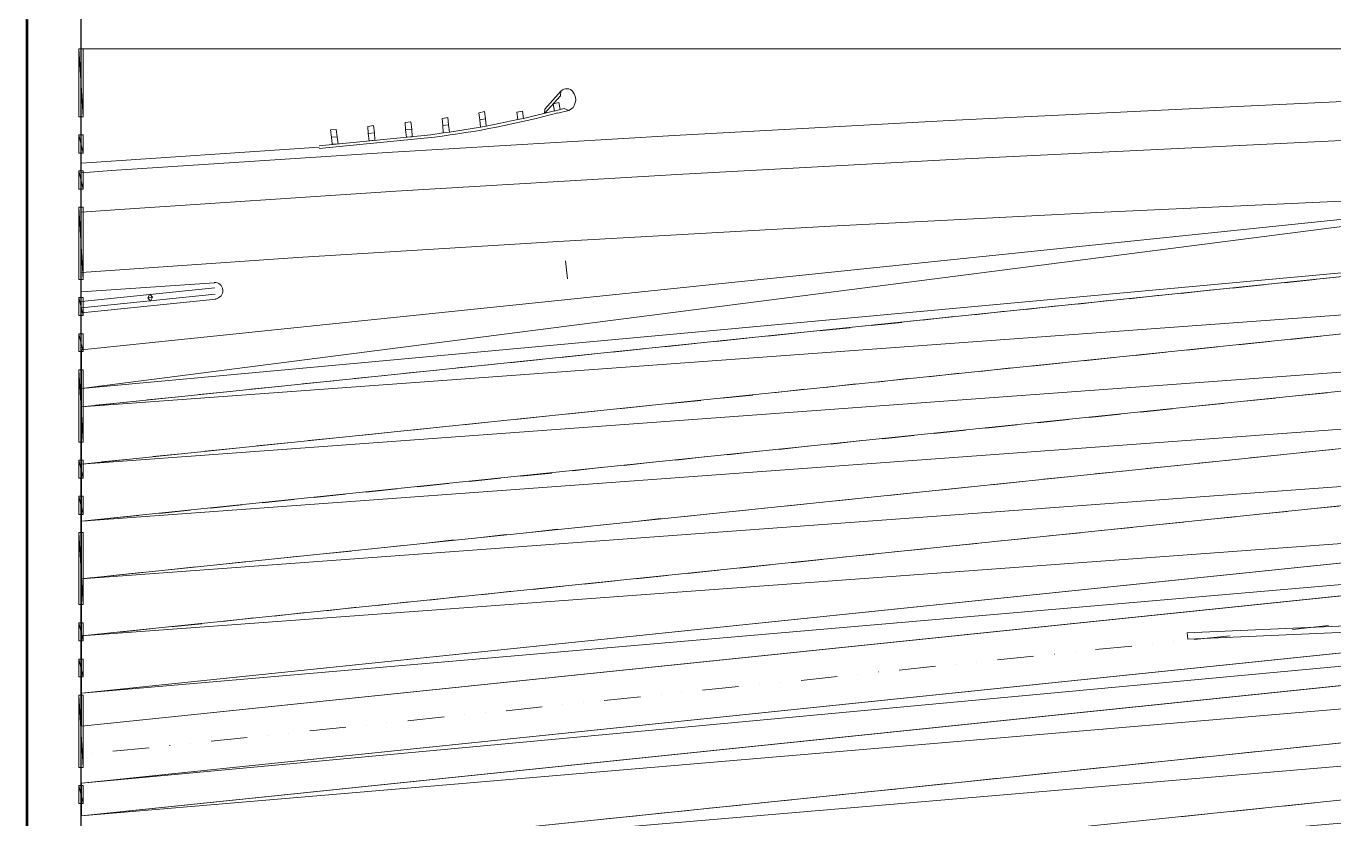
# Model space of a CAD drawing. Header units: inches. Extents: x -0.6 to 32.5, y 0.8 to 22.6.
# Drawn here: x 0.64 to 6.37, y 12.55 to 16.02 of the extents above; entities that cross this region are included whole.
import ezdxf

# ---------------------------------------------------------------- set-up
doc = ezdxf.new("R2010")
doc.units = ezdxf.units.IN
doc.header["$MEASUREMENT"] = 0
doc.layers.add('PDF_Geometry', color=7, linetype='Continuous', true_color=0xa5a5a5)

msp = doc.modelspace()

# ---------------------------------------------------------------- linework, layer by layer
at = {"layer": 'PDF_Geometry', "color": 7, "lineweight": 0}
for points in [[(0.6506, 22.5839), (0.6439, 22.5905), (0.6506, 0.7872), (0.6506, 22.5839)], [(0.6439, 22.5905), (0.6506, 0.7872), (0.6439, 0.7789), (0.6439, 22.5905)], [(27.7256, 9.3289), (27.7256, 15.9222), (0.8839, 15.9222), (0.8839, 9.3289), (27.7256, 9.3289)]]:
    msp.add_lwpolyline(points, dxfattribs=at)
at = {"layer": 'PDF_Geometry', "color": 7, "lineweight": 25}
msp.add_lwpolyline([(27.7256, 1.0256), (27.7256, 22.3439), (0.8839, 22.3439), (0.8839, 1.0256), (27.7256, 1.0256)], dxfattribs=at)
at = {"layer": 'PDF_Geometry', "color": 5, "lineweight": 0}
for points in [[(0.8939, 15.9222), (0.8739, 15.9222), (0.8939, 15.6239), (0.8939, 15.9222)], [(0.8739, 15.9222), (0.8939, 15.6239), (0.8739, 15.6239), (0.8739, 15.9222)], [(0.8939, 15.5456), (0.8739, 15.5456), (0.8939, 15.4655), (0.8939, 15.5456)], [(0.8739, 15.5456), (0.8939, 15.4655), (0.8739, 15.4655), (0.8739, 15.5456)], [(0.8939, 15.3872), (0.8739, 15.3872), (0.8939, 15.3072), (0.8939, 15.3872)], [(0.8739, 15.3872), (0.8939, 15.3072), (0.8739, 15.3072), (0.8739, 15.3872)], [(0.8939, 15.2289), (0.8739, 15.2289), (0.8939, 14.9122), (0.8939, 15.2289)], [(0.8739, 15.2289), (0.8939, 14.9122), (0.8739, 14.9122), (0.8739, 15.2289)], [(0.8939, 14.8322), (0.8739, 14.8322), (0.8939, 14.7539), (0.8939, 14.8322)], [(0.8739, 14.8322), (0.8939, 14.7539), (0.8739, 14.7539), (0.8739, 14.8322)], [(0.8939, 14.6739), (0.8739, 14.6739), (0.8939, 14.5955), (0.8939, 14.6739)], [(0.8739, 14.6739), (0.8939, 14.5955), (0.8739, 14.5955), (0.8739, 14.6739)], [(0.8939, 14.5156), (0.8739, 14.5156), (0.8939, 14.1989), (0.8939, 14.5156)], [(0.8739, 14.5156), (0.8939, 14.1989), (0.8739, 14.1989), (0.8739, 14.5156)], [(0.8939, 14.1206), (0.8739, 14.1206), (0.8939, 14.0406), (0.8939, 14.1206)], [(0.8739, 14.1206), (0.8939, 14.0406), (0.8739, 14.0406), (0.8739, 14.1206)], [(0.8939, 13.9622), (0.8739, 13.9622), (0.8939, 13.8822), (0.8939, 13.9622)], [(0.8739, 13.9622), (0.8939, 13.8822), (0.8739, 13.8822), (0.8739, 13.9622)], [(0.8939, 13.8039), (0.8739, 13.8039), (0.8939, 13.4872), (0.8939, 13.8039)], [(0.8739, 13.8039), (0.8939, 13.4872), (0.8739, 13.4872), (0.8739, 13.8039)], [(0.8939, 13.4072), (0.8739, 13.4072), (0.8939, 13.3289), (0.8939, 13.4072)], [(0.8739, 13.4072), (0.8939, 13.3289), (0.8739, 13.3289), (0.8739, 13.4072)], [(0.8939, 13.2489), (0.8739, 13.2489), (0.8939, 13.1706), (0.8939, 13.2489)], [(0.8739, 13.2489), (0.8939, 13.1706), (0.8739, 13.1706), (0.8739, 13.2489)], [(0.8939, 13.0905), (0.8739, 13.0905), (0.8939, 12.7739), (0.8939, 13.0905)], [(0.8739, 13.0905), (0.8939, 12.7739), (0.8739, 12.7739), (0.8739, 13.0905)], [(0.8939, 12.6956), (0.8739, 12.6956), (0.8939, 12.6156), (0.8939, 12.6956)], [(0.8739, 12.6956), (0.8939, 12.6156), (0.8739, 12.6156), (0.8739, 12.6956)]]:
    msp.add_lwpolyline(points, dxfattribs=at)
at = {"layer": 'PDF_Geometry', "lineweight": 0}
for points in [[(0.8856, 13.0989), (27.7239, 15.8739)], [(5.9472, 15.6689), (6.5656, 15.6989), (7.1839, 15.7356), (7.8022, 15.7772), (8.4206, 15.8239), (9.0389, 15.8772)], [(5.9589, 15.4989), (6.6422, 15.5322), (7.3256, 15.5739), (8.0089, 15.6206), (8.6906, 15.6756), (9.3722, 15.7356), (10.0539, 15.8022)], [(0.8856, 12.9556), (27.7239, 15.7306)], [(2.9139, 15.6389), (2.9839, 15.7156)], [(2.9156, 15.6572), (2.9856, 15.7372)], [(2.9856, 15.7372), (2.9839, 15.7155)], [(3.0206, 15.6522), (3.0272, 15.6556), (3.0339, 15.6606), (3.0389, 15.6656), (3.0439, 15.6739), (3.0472, 15.6822), (3.0489, 15.6906), (3.0506, 15.6989), (3.0489, 15.7089), (3.0472, 15.7172), (3.0439, 15.7256), (3.0389, 15.7322), (3.0339, 15.7389), (3.0272, 15.7439), (3.0206, 15.7472), (3.0122, 15.7472), (3.0056, 15.7472), (2.9989, 15.7456), (2.9922, 15.7422), (2.9856, 15.7372)], [(5.9472, 15.6689), (4.7139, 15.6089), (3.4822, 15.5422), (2.2489, 15.4689), (1.0172, 15.3889), (0.8856, 15.3789)], [(2.6306, 15.6106), (2.6556, 15.6156), (2.6505, 15.6472), (2.6256, 15.6422), (2.6306, 15.6106)], [(2.7972, 15.6122), (2.8222, 15.6172), (2.8172, 15.6489), (2.7922, 15.6439), (2.7972, 15.6122)], [(2.8222, 15.6172), (2.9572, 15.6505)], [(2.9139, 15.6389), (2.9156, 15.6572)], [(2.9572, 15.6489), (2.9822, 15.6556), (2.9772, 15.6872), (2.9522, 15.6806), (2.9572, 15.6489)], [(2.9722, 15.6706), (2.9722, 15.6706)], [(2.9722, 15.6406), (3.0206, 15.6522)], [(2.9822, 15.6556), (3.0006, 15.6605)], [(3.0206, 15.6522), (3.0006, 15.6606)], [(2.1422, 15.5506), (2.1689, 15.5539), (2.1656, 15.5856), (2.1406, 15.5822), (2.1422, 15.5506)], [(2.3056, 15.5672), (2.3322, 15.5706), (2.3289, 15.6022), (2.3039, 15.5989), (2.3056, 15.5672)], [(2.4689, 15.5856), (2.4939, 15.5889), (2.4906, 15.6206), (2.4656, 15.6172), (2.4689, 15.5856)], [(2.4706, 15.5539), (2.4972, 15.5572), (2.4939, 15.5889), (2.4689, 15.5856), (2.4706, 15.5539)], [(2.4972, 15.5572), (2.6339, 15.5789)], [(2.6339, 15.5789), (2.6589, 15.5839), (2.6556, 15.6156), (2.6306, 15.6106), (2.6339, 15.5789)], [(2.6589, 15.5839), (2.7972, 15.6122)], [(1.9272, 15.4972), (2.4156, 15.5456)], [(1.9272, 15.4856), (2.4322, 15.5356)], [(1.9806, 15.5356), (2.0056, 15.5372), (2.0022, 15.5689), (1.9772, 15.5672), (1.9806, 15.5356)], [(1.9806, 15.5356), (2.0056, 15.5372), (2.0106, 15.5056), (1.9839, 15.5039), (1.9806, 15.5356)], [(2.1456, 15.5189), (2.1706, 15.5222), (2.1689, 15.5539), (2.1422, 15.5505), (2.1456, 15.5189)], [(2.3089, 15.5356), (2.3339, 15.5372), (2.3322, 15.5706), (2.3056, 15.5672), (2.3089, 15.5356)], [(2.4156, 15.5456), (2.4706, 15.5539)], [(5.9589, 15.4989), (4.7256, 15.4389), (3.4939, 15.3722), (2.2622, 15.2989), (1.0322, 15.2172), (0.8856, 15.2072)], [(1.9272, 15.4906), (0.8856, 15.4206)], [(0.8856, 12.7056), (27.7239, 15.4806)], [(0.8856, 12.5622), (27.7239, 15.3372)], [(0.8856, 14.6039), (7.6672, 15.3056)], [(7.6672, 15.3056), (6.4989, 15.2589), (5.3322, 15.2056), (4.1656, 15.1456), (2.9989, 15.0789), (1.8322, 15.0072), (0.8856, 14.9422)], [(3.0056, 14.9939), (3.0139, 14.9139)], [(1.4689, 14.8972), (0.8856, 14.8572)], [(6.1539, 14.8972), (6.2889, 14.9122)], [(0.8856, 14.8156), (1.4706, 14.8756)], [(0.8856, 14.7872), (1.4722, 14.8472)], [(1.1856, 14.8472), (1.1972, 14.8339), (1.1772, 14.8306), (1.1856, 14.8472)], [(1.1972, 14.8339), (1.1772, 14.8306), (1.1889, 14.8172), (1.1972, 14.8339)], [(5.4739, 14.8272), (5.6106, 14.8422)], [(5.7006, 14.8506), (5.8372, 14.8656)], [(5.9272, 14.8739), (6.0622, 14.8889)], [(0.8856, 14.7656), (1.4756, 14.8255)], [(5.0222, 14.7806), (5.1572, 14.7956)], [(5.2489, 14.8039), (5.3839, 14.8189)], [(4.3439, 14.7106), (4.4789, 14.7239)], [(4.5689, 14.7339), (4.7056, 14.7489)], [(4.7956, 14.7572), (4.9322, 14.7722)], [(3.8906, 14.6639), (4.0256, 14.6772)], [(4.1172, 14.6872), (4.2522, 14.7005)], [(6.1789, 14.6489), (6.3139, 14.6639)], [(3.2122, 14.5939), (3.3472, 14.6072)], [(3.4372, 14.6172), (3.5739, 14.6306)], [(3.6639, 14.6406), (3.8006, 14.6539)], [(5.7272, 14.6022), (5.8622, 14.6172)], [(5.9522, 14.6256), (6.0889, 14.6406)], [(2.7589, 14.5472), (2.8956, 14.5606)], [(2.9856, 14.5706), (3.1206, 14.5839)], [(5.0472, 14.5322), (5.1839, 14.5472)], [(5.2739, 14.5556), (5.4089, 14.5706)], [(5.5006, 14.5789), (5.6356, 14.5939)], [(2.0806, 14.4772), (2.2156, 14.4906)], [(2.3072, 14.5006), (2.4422, 14.5139)], [(2.5322, 14.5239), (2.6689, 14.5372)], [(4.5956, 14.4856), (4.7306, 14.5006)], [(4.8206, 14.5089), (4.9572, 14.5239)], [(1.6272, 14.4306), (1.7639, 14.4439)], [(1.8539, 14.4539), (1.9906, 14.4672)], [(4.1422, 14.4389), (4.2789, 14.4539)], [(4.3689, 14.4622), (4.5039, 14.4772)], [(1.1756, 14.3839), (1.3106, 14.3972)], [(1.4022, 14.4072), (1.5372, 14.4206)], [(3.4639, 14.3689), (3.5989, 14.3822)], [(3.6906, 14.3922), (3.8256, 14.4056)], [(3.9156, 14.4156), (4.0522, 14.4306)], [(5.9789, 14.3789), (6.1139, 14.3922)], [(6.2039, 14.4022), (6.3406, 14.4156)], [(0.9489, 14.3606), (1.0856, 14.3739)], [(3.0106, 14.3222), (3.1472, 14.3356)], [(3.2372, 14.3456), (3.3739, 14.3589)], [(5.2989, 14.3072), (5.4356, 14.3222)], [(5.5256, 14.3306), (5.6622, 14.3456)], [(5.7522, 14.3556), (5.8872, 14.3689)], [(2.3322, 14.2522), (2.4672, 14.2656)], [(2.5589, 14.2756), (2.6939, 14.2889)], [(2.7856, 14.2989), (2.9206, 14.3122)], [(4.8472, 14.2606), (4.9822, 14.2756)], [(5.0739, 14.2839), (5.2089, 14.2989)], [(1.8806, 14.2056), (2.0156, 14.2189)], [(2.1056, 14.2289), (2.2422, 14.2422)], [(4.1689, 14.1906), (4.3039, 14.2056)], [(4.3939, 14.2139), (4.5306, 14.2289)], [(4.6206, 14.2372), (4.7572, 14.2522)], [(1.2006, 14.1356), (1.3372, 14.1489)], [(1.4272, 14.1589), (1.5622, 14.1722)], [(1.6539, 14.1822), (1.7889, 14.1956)], [(3.7156, 14.1439), (3.8506, 14.1589)], [(3.9422, 14.1672), (4.0772, 14.1822)], [(6.2306, 14.1539), (6.3656, 14.1672)], [(0.9739, 14.1122), (1.1106, 14.1256)], [(3.0372, 14.0739), (3.1722, 14.0889)], [(3.2622, 14.0972), (3.3989, 14.1122)], [(3.4889, 14.1206), (3.6256, 14.1356)], [(5.5522, 14.0839), (5.6872, 14.0972)], [(5.7772, 14.1072), (5.9139, 14.1206)], [(6.0039, 14.1306), (6.1389, 14.1439)], [(2.5839, 14.0272), (2.7206, 14.0406)], [(2.8106, 14.0505), (2.9456, 14.0639)], [(5.0989, 14.0372), (5.2339, 14.0505)], [(5.3256, 14.0606), (5.4606, 14.0739)], [(2.1322, 13.9806), (2.2672, 13.9939)], [(2.3572, 14.0039), (2.4939, 14.0172)], [(4.4206, 13.9655), (4.5556, 13.9805)], [(4.6456, 13.9889), (4.7822, 14.0039)], [(4.8722, 14.0122), (5.0089, 14.0272)], [(1.4522, 13.9105), (1.5889, 13.9239)], [(1.6789, 13.9339), (1.8156, 13.9472)], [(1.9056, 13.9572), (2.0406, 13.9706)], [(3.9672, 13.9189), (4.1039, 13.9339)], [(4.1939, 13.9422), (4.3289, 13.9572)], [(6.2556, 13.9056), (6.3922, 13.9189)], [(1.0006, 13.8639), (1.1356, 13.8772)], [(1.2272, 13.8872), (1.3622, 13.9006)], [(3.2889, 13.8489), (3.4239, 13.8639)], [(3.5156, 13.8722), (3.6506, 13.8872)], [(3.7406, 13.8956), (3.8772, 13.9105)], [(5.8039, 13.8589), (5.9389, 13.8722)], [(6.0289, 13.8822), (6.1656, 13.8956)], [(0.8856, 13.8522), (0.9106, 13.8539)], [(2.8356, 13.8022), (2.9722, 13.8172)], [(3.0622, 13.8256), (3.1989, 13.8405)], [(5.1239, 13.7889), (5.2606, 13.8022)], [(5.3506, 13.8122), (5.4872, 13.8256)], [(5.5772, 13.8356), (5.7122, 13.8489)], [(2.1572, 13.7322), (2.2939, 13.7456)], [(2.3839, 13.7556), (2.5189, 13.7706)], [(2.6106, 13.7789), (2.7456, 13.7939)], [(4.6722, 13.7422), (4.8072, 13.7556)], [(4.8989, 13.7656), (5.0339, 13.7789)], [(1.7056, 13.6856), (1.8406, 13.6989)], [(1.9306, 13.7089), (2.0672, 13.7222)], [(4.2189, 13.6956), (4.3556, 13.7089)], [(4.4456, 13.7189), (4.5822, 13.7322)], [(1.2522, 13.6389), (1.3872, 13.6522)], [(1.4789, 13.6622), (1.6139, 13.6756)], [(3.5406, 13.6239), (3.6756, 13.6389)], [(3.7672, 13.6472), (3.9022, 13.6622)], [(3.9939, 13.6706), (4.1289, 13.6856)], [(0.8856, 13.6006), (0.9356, 13.6055)], [(1.0255, 13.6156), (1.1622, 13.6289)], [(3.0872, 13.5772), (3.2239, 13.5922)], [(3.3139, 13.6006), (3.4506, 13.6156)], [(2.4089, 13.5072), (2.5456, 13.5222)], [(2.6356, 13.5306), (2.7706, 13.5456)], [(2.8622, 13.5539), (2.9972, 13.5689)], [(1.9572, 13.4606), (2.0922, 13.4756)], [(2.1822, 13.4839), (2.3189, 13.4989)], [(1.2772, 13.3906), (1.4139, 13.4039)], [(1.5039, 13.4139), (1.6406, 13.4289)], [(1.7306, 13.4372), (1.8656, 13.4522)], [(7.6539, 13.4489), (5.7289, 13.3639)], [(7.6556, 13.4206), (5.7306, 13.3356)], [(0.8856, 13.3506), (0.9606, 13.3572)], [(1.0522, 13.3672), (1.1872, 13.3806)], [(5.7289, 13.3639), (5.7306, 13.3356)], [(5.7589, 13.3339), (5.9172, 13.3506)], [(6.0072, 13.3606), (6.0072, 13.3606)], [(6.0972, 13.3689), (6.0972, 13.3689)], [(6.1889, 13.3789), (6.3472, 13.3956)], [(5.3272, 13.2906), (5.4856, 13.3056)], [(5.5772, 13.3156), (5.5772, 13.3156)], [(5.6672, 13.3256), (5.6672, 13.3256)], [(4.8072, 13.2356), (4.8072, 13.2356)], [(4.8972, 13.2456), (5.0556, 13.2622)], [(5.1456, 13.2706), (5.1472, 13.2706)], [(5.2372, 13.2806), (5.2372, 13.2806)], [(4.0372, 13.1556), (4.1956, 13.1722)], [(4.2856, 13.1822), (4.2856, 13.1822)], [(4.3756, 13.1922), (4.3772, 13.1922)], [(4.4672, 13.2006), (4.6256, 13.2172)], [(4.7156, 13.2272), (4.7156, 13.2272)], [(3.6056, 13.1122), (3.7639, 13.1289)], [(3.8556, 13.1372), (3.8556, 13.1372)], [(3.9456, 13.1472), (3.9456, 13.1472)], [(3.0856, 13.0572), (3.0856, 13.0572)], [(3.1756, 13.0672), (3.3339, 13.0839)], [(3.4256, 13.0939), (3.4256, 13.0939)], [(3.5156, 13.1022), (3.5156, 13.1022)], [(2.5639, 13.0039), (2.5639, 13.0039)], [(2.6556, 13.0139), (2.6556, 13.0139)], [(2.7456, 13.0222), (2.9039, 13.0389)], [(2.9939, 13.0489), (2.9939, 13.0489)], [(1.8856, 12.9339), (2.0439, 12.9506)], [(2.1339, 12.9589), (2.1339, 12.9589)], [(2.2239, 12.9689), (2.2239, 12.9689)], [(2.3156, 12.9789), (2.4739, 12.9955)], [(1.4539, 12.8889), (1.6122, 12.9056)], [(1.7039, 12.9156), (1.7039, 12.9156)], [(1.7939, 12.9239), (1.7939, 12.9239)], [(6.3506, 12.8756), (6.4872, 12.8906)], [(0.9339, 12.8356), (0.9339, 12.8356)], [(1.0239, 12.8456), (1.1822, 12.8606)], [(1.2722, 12.8706), (1.2739, 12.8706)], [(1.3639, 12.8806), (1.3639, 12.8806)], [(5.8989, 12.8289), (6.0339, 12.8439)], [(6.1256, 12.8522), (6.2606, 12.8672)], [(5.2189, 12.7589), (5.3556, 12.7739)], [(5.4456, 12.7822), (5.5822, 12.7972)], [(5.6722, 12.8056), (5.8072, 12.8206)], [(4.7672, 12.7122), (4.9022, 12.7272)], [(4.9939, 12.7356), (5.1289, 12.7506)], [(4.3139, 12.6656), (4.4506, 12.6789)], [(4.5406, 12.6889), (4.6772, 12.7039)], [(3.6356, 12.5956), (3.7722, 12.6089)], [(3.8622, 12.6189), (3.9972, 12.6322)], [(4.0889, 12.6422), (4.2239, 12.6556)], [(6.1506, 12.6039), (6.2856, 12.6189)], [(3.1839, 12.5489), (3.3189, 12.5622)], [(3.4089, 12.5722), (3.5456, 12.5856)], [(5.6972, 12.5572), (5.8339, 12.5722)], [(5.9239, 12.5806), (6.0606, 12.5956)]]:
    msp.add_lwpolyline(points, dxfattribs=at)
at = {"layer": 'PDF_Geometry', "color": 254, "lineweight": 0, "true_color": 0xdcdcdc}
for points in [[(0.8856, 14.6039), (7.6672, 15.3056), (0.8856, 14.4339), (0.8856, 14.6039)], [(7.6672, 15.3056), (0.8856, 14.4339), (7.8339, 15.0722), (7.6672, 15.3056)], [(9.1072, 15.2039), (9.1339, 14.9556), (0.8856, 14.3539), (9.1072, 15.2039)], [(0.8856, 14.4339), (7.8339, 15.0722), (0.8856, 14.3539), (0.8856, 14.4339)], [(9.1339, 14.9556), (0.8856, 14.3539), (0.8856, 14.1022), (9.1339, 14.9556)], [(9.1339, 14.9556), (9.1589, 14.7072), (0.8856, 14.1022), (9.1339, 14.9556)], [(9.1589, 14.7072), (0.8856, 14.1022), (0.8856, 13.8522), (9.1589, 14.7072)], [(0.8856, 13.8522), (9.1856, 14.4589), (9.1589, 14.7072), (0.8856, 13.8522)], [(0.8856, 13.6006), (0.8856, 13.8522), (9.1856, 14.4589), (0.8856, 13.6006)], [(0.8856, 13.6006), (9.2106, 14.2106), (9.1856, 14.4589), (0.8856, 13.6006)], [(0.8856, 13.3506), (0.8856, 13.6006), (9.2106, 14.2106), (0.8856, 13.3506)], [(0.8856, 13.3506), (9.2356, 13.9622), (9.2106, 14.2106), (0.8856, 13.3506)], [(0.8856, 12.7055), (14.4072, 13.9606), (14.3872, 14.1006), (0.8856, 12.7055)], [(14.4072, 13.9606), (14.4422, 13.7122), (0.8855, 12.5622), (14.4072, 13.9606)], [(0.8856, 13.0989), (0.8856, 13.3506), (9.2356, 13.9622), (0.8856, 13.0989)], [(9.2356, 13.9622), (9.2506, 13.8206), (0.8856, 13.0989), (9.2356, 13.9622)], [(0.8856, 12.5622), (0.8856, 12.7055), (14.4072, 13.9606), (0.8856, 12.5622)], [(9.2506, 13.8206), (0.8856, 13.0989), (0.8856, 12.9556), (9.2506, 13.8206)], [(14.4422, 13.7122), (0.8855, 12.5622), (0.8855, 12.3106), (14.4422, 13.7122)], [(14.4422, 13.7122), (14.4772, 13.4655), (0.8856, 12.3106), (14.4422, 13.7122)], [(14.4772, 13.4655), (0.8856, 12.3106), (0.8856, 12.0606), (14.4772, 13.4655)], [(14.4772, 13.4655), (14.5122, 13.2189), (0.8856, 12.0606), (14.4772, 13.4655)]]:
    msp.add_lwpolyline(points, dxfattribs=at)
at = {"layer": 'PDF_Geometry', "lineweight": 0}
msp.add_arc((1.9314, 19.5345), 4.0302, 277.138, 284.9644, dxfattribs=at)
msp.add_ellipse((1.4697, 14.8631), major_axis=(-0.0356, 0.0044), ratio=0.999316, start_param=1.796913, end_param=4.901294, dxfattribs=at)

doc.saveas('drawing.dxf')
